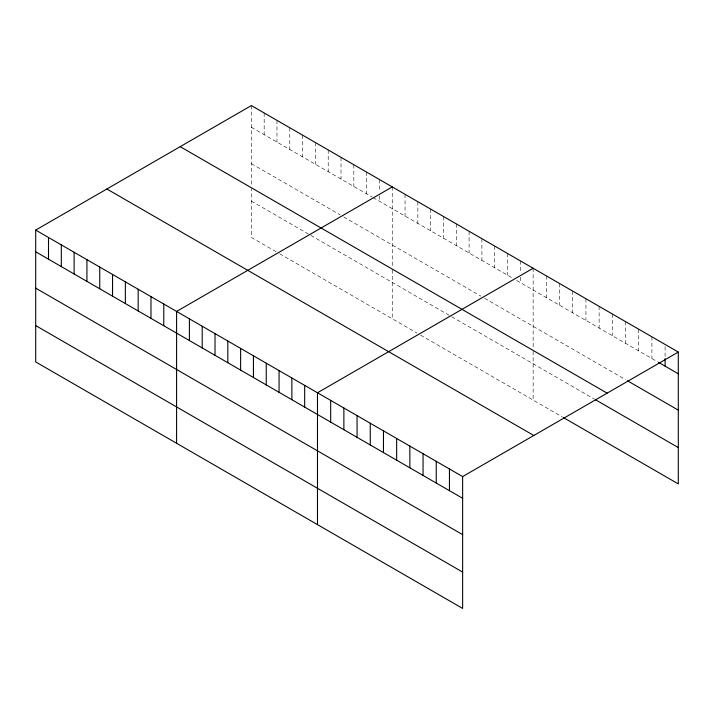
<?xml version="1.0" encoding="UTF-8"?>
<svg xmlns="http://www.w3.org/2000/svg" width="714" height="714" viewBox="0 0 714 714"><rect width="100%" height="100%" fill="white"/><g stroke="black" fill="none" stroke-linecap="round" stroke-linejoin="round"><path stroke-width="0.54" stroke-dasharray="3.57 2.68" d="M251.364 105.574L251.364 185.479M251.364 127.297L372.128 197.019M373.038 197.546L513.018 278.362M516.677 280.468L657.567 361.811M251.364 163.64L340.105 214.869M343.764 216.985L480.995 296.212M484.654 298.327L625.518 379.652M251.364 201.08L309.912 234.888M310.831 235.415L450.802 316.231M451.721 316.757L594.405 399.135M276.059 251.685L251.364 237.423L251.364 188.603M279.718 253.8L416.949 333.027M420.608 335.143L562.364 416.976M665.1 346.62L665.1 357.482M651.909 336.829L651.909 358.544M638.709 329.208L638.709 350.931M625.518 321.586L625.518 343.309M612.317 313.973L612.317 335.687M599.126 306.351L599.126 328.074M585.926 298.729L585.926 320.452M572.726 291.116L572.726 312.83M559.535 283.494L559.535 305.217M546.335 275.872L546.335 297.595M533.144 268.259L533.144 349.2M533.144 351.288L533.144 400.108M520.336 260.86L520.336 272.81M520.336 277.157L520.336 282.583M507.52 253.47L507.52 275.185M494.713 246.071L494.713 267.795M481.905 238.681L481.905 260.396M469.098 231.282L469.098 253.006M456.291 223.893L456.291 245.607M443.483 216.494L443.483 238.217M430.676 209.095L430.676 230.818M417.868 201.705L417.868 223.428M405.061 194.306L405.061 216.03M392.254 186.916L392.254 266.822M392.254 269.946L392.254 318.765M379.446 179.517L379.446 191.468M379.446 195.815L379.446 201.241M366.639 172.128L366.639 193.842M353.823 164.729L353.823 186.452M341.015 157.339L341.015 179.053M328.208 149.94L328.208 171.663M315.401 142.55L315.401 164.265M302.593 135.151L302.593 156.875M289.786 127.761L289.786 149.476M276.978 120.363L276.978 142.086M264.171 112.964L264.171 134.687"/><path stroke-width="1.07" d="M35.7 230.087L462.636 476.577L462.636 608.426L35.7 361.936L35.7 230.087L251.364 105.574L678.3 352.064L678.3 483.913L563.301 417.52M392.254 186.916L176.59 311.429L176.59 443.278M533.144 268.259L317.48 392.771L317.48 524.62M462.636 476.577L678.3 352.064M658.504 362.355L678.3 373.788M627.401 380.74L678.3 410.131M180.196 146.665L607.132 393.155M595.351 399.679L678.3 447.571M106.868 188.996L533.804 435.486M35.7 251.801L462.636 498.292M35.7 288.153L462.636 534.643M35.7 325.593L462.636 572.084M665.1 358.562L665.1 366.166M449.445 468.955L449.445 490.679M436.245 461.333L436.245 483.057M423.054 453.72L423.054 475.444M409.854 446.098L409.854 467.822M396.654 438.485L396.654 460.2M383.463 430.863L383.463 452.587M370.263 423.241L370.263 444.965M357.071 415.628L357.071 437.343M343.871 408.006L343.871 429.73M330.68 400.384L330.68 422.108M304.673 385.373L304.673 407.096M291.865 377.983L291.865 399.697M279.058 370.584L279.058 392.307M266.251 363.185L266.251 384.908M253.434 355.795L253.434 377.519M240.627 348.396L240.627 370.12M227.82 341.006L227.82 362.73M215.012 333.608L215.012 355.331M202.205 326.218L202.205 347.932M189.397 318.819L189.397 340.542M163.783 304.03L163.783 325.754M150.975 296.64L150.975 318.355M138.168 289.241L138.168 310.965M125.361 281.851L125.361 303.566M112.553 274.453L112.553 296.176M99.737 267.054L99.737 288.777M86.93 259.664L86.93 281.387M74.122 252.265L74.122 273.989M61.315 244.875L61.315 266.599M48.507 237.476L48.507 259.2"/></g></svg>
